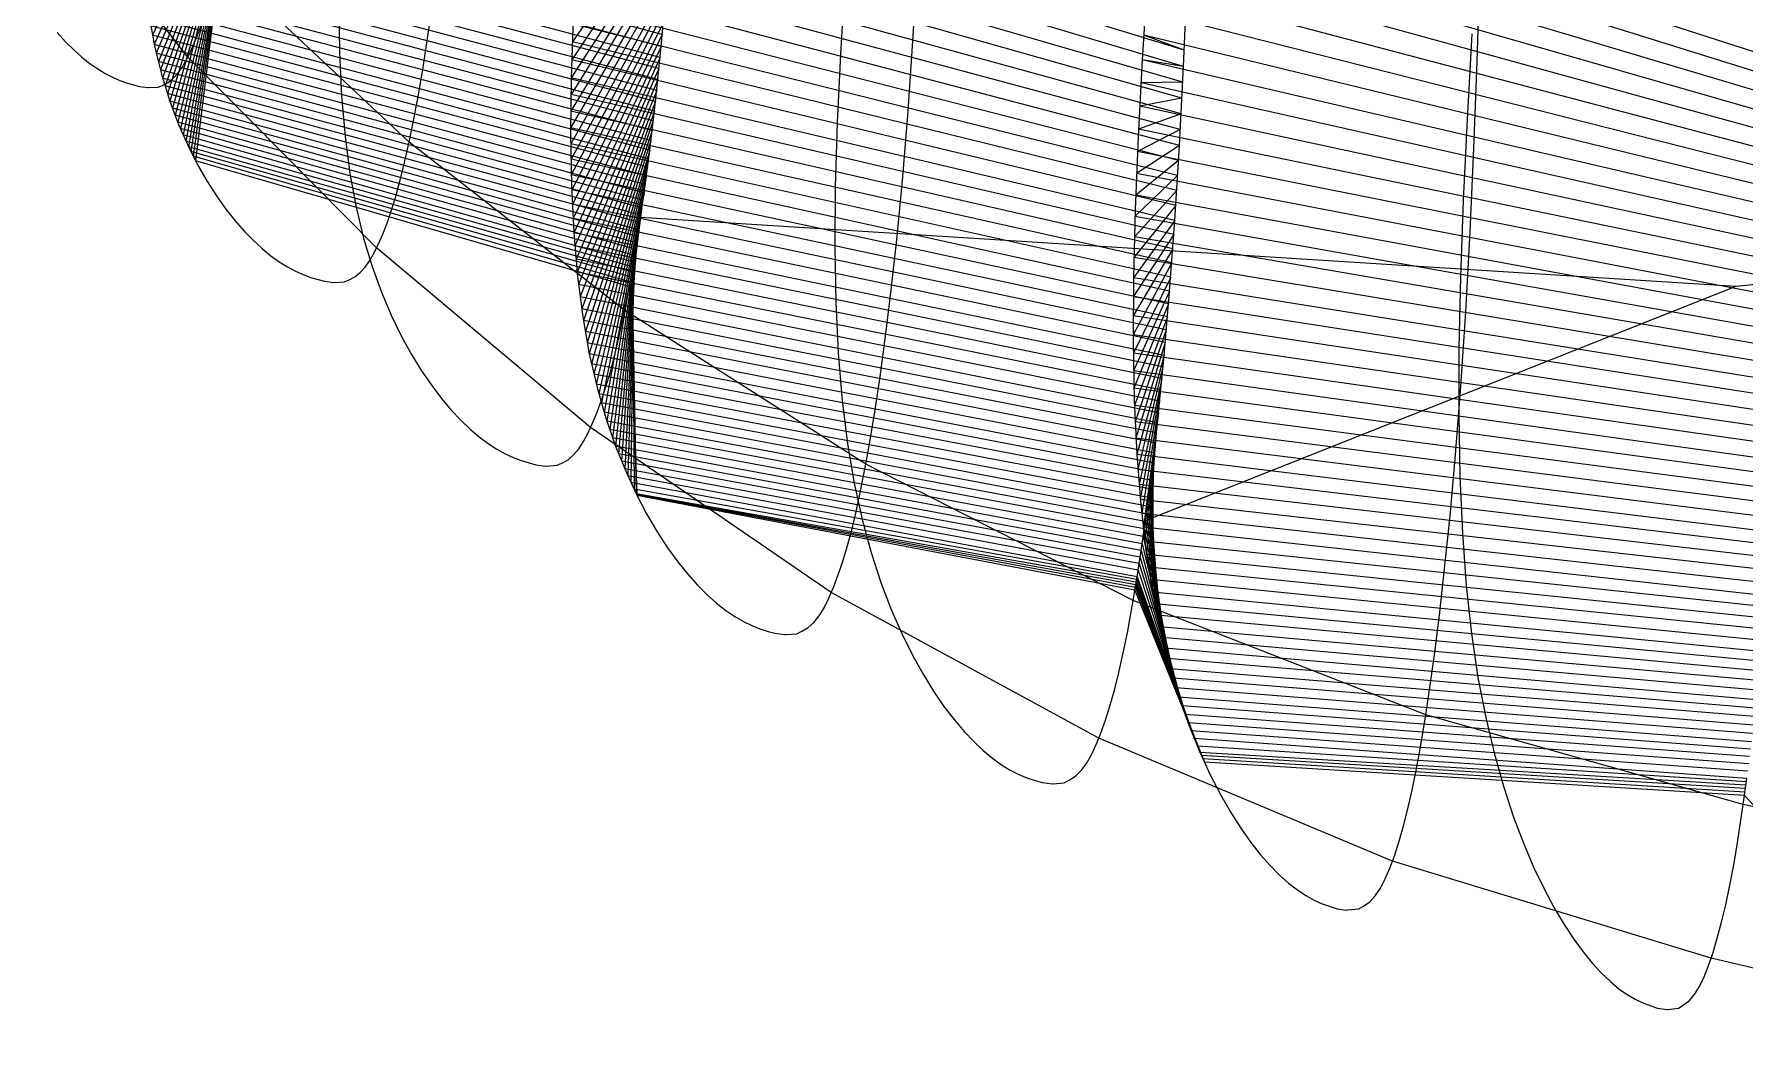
# Model space of a CAD drawing. Extents: x -483 to 483, y 0 to 271.
# Drawn here: x -462.4 to -352, y 34.9 to 99.7 of the extents above; entities that cross this region are included whole.
import ezdxf

# ---------------------------------------------------------------- set-up
doc = ezdxf.new("R2010")
doc.units = 0

msp = doc.modelspace()

# ---------------------------------------------------------------- linework, layer by layer
at = {"layer": 'default', "color": 5, "linetype": 'CONTINUOUS'}
for p, q in [((-449.163, 111.702, 195.305), (-454.762, 99.65, 165.936)), ((-449.231, 111.259, 195.256), (-454.65, 99.056, 166.028)), ((-449.298, 110.817, 195.206), (-454.523, 98.495, 166.131)), ((-449.366, 110.374, 195.157), (-454.387, 97.95, 166.241)), ((-449.431, 109.99, 195.11), (-454.252, 97.406, 166.351)), ((-449.496, 109.606, 195.063), (-454.11, 96.877, 166.466)), ((-449.56, 109.222, 195.015), (-453.955, 96.381, 166.592)), ((-449.625, 108.838, 194.968), (-453.8, 95.885, 166.718)), ((-449.69, 108.455, 194.921), (-453.645, 95.389, 166.844)), ((-421.149, 108.693, 167.079), (-427.658, 99.211, 129.611)), ((-449.782, 107.956, 194.854), (-453.476, 94.939, 166.981)), ((-449.874, 107.457, 194.787), (-453.308, 94.49, 167.118)), ((-421.206, 107.825, 167.027), (-427.697, 98.054, 129.571)), ((-449.966, 106.959, 194.72), (-453.139, 94.04, 167.256)), ((-450.055, 106.503, 194.655), (-452.963, 93.62, 167.398)), ((-450.142, 106.068, 194.591), (-452.785, 93.214, 167.543)), ((-421.325, 106.127, 166.919), (-427.748, 95.82, 129.519)), ((-421.262, 106.956, 166.976), (-427.737, 96.898, 129.53)), ((-450.23, 105.634, 194.528), (-452.607, 92.808, 167.688)), ((-450.289, 105.34, 194.484), (-452.437, 92.438, 167.825)), ((-450.292, 105.325, 194.482), (-452.286, 92.137, 167.948)), ((-450.296, 105.31, 194.48), (-452.135, 91.837, 168.071)), ((-450.299, 105.296, 194.477), (-451.984, 91.536, 168.194)), ((-421.388, 105.298, 166.861), (-427.759, 94.742, 129.507)), ((-421.451, 104.47, 166.804), (-427.771, 93.664, 129.495)), ((-421.515, 103.641, 166.747), (-427.764, 92.638, 129.503)), ((-421.578, 102.812, 166.689), (-427.747, 91.638, 129.52)), ((-410.078, 103.133, 112.498), (-410.361, 98.428, 112.172)), ((-390.543, 103.335, 95.698), (-390.871, 98.069, 95.264)), ((-442.746, 101.604, 147.434), (-442.702, 98.545, 147.474)), ((-421.647, 102.034, 166.626), (-427.731, 90.639, 129.537)), ((-454.987, 100.839, 165.754), (-454.613, 98.858, 166.058)), ((-427.605, 100.754, 129.665), (-427.737, 96.898, 129.53)), ((-421.716, 101.256, 166.563), (-427.704, 89.664, 129.563)), ((-460.922, 99.83, 186.736), (-460.376, 99.228, 187.134)), ((-421.785, 100.479, 166.5), (-427.659, 88.74, 129.61)), ((-421.854, 99.701, 166.437), (-427.613, 87.816, 129.657)), ((-388.157, 98.676, 137.769), (-390.773, 99.649, 95.394)), ((-369.591, 99.731, 79.449), (-369.902, 94.211, 78.989)), ((-460.376, 99.228, 187.134), (-459.842, 98.698, 187.523)), ((-459.842, 98.698, 187.523), (-459.317, 98.231, 187.906)), ((-454.613, 98.858, 166.058), (-454.162, 97.043, 166.424)), ((-442.702, 98.545, 147.474), (-442.563, 95.718, 147.6)), ((-421.924, 98.923, 166.375), (-427.568, 86.892, 129.703)), ((-410.361, 98.428, 112.172), (-410.567, 94.001, 111.934)), ((-459.317, 98.231, 187.906), (-458.802, 97.823, 188.281)), ((-458.802, 97.823, 188.281), (-458.3, 97.473, 188.647)), ((-458.3, 97.473, 188.647), (-457.811, 97.175, 189.003)), ((-453.168, 97.131, 192.386), (-452.894, 97.509, 192.586)), ((-452.894, 97.509, 192.586), (-452.631, 97.955, 192.778)), ((-452.631, 97.955, 192.778), (-452.488, 98.235, 192.882)), ((-421.997, 98.214, 166.308), (-427.495, 86.043, 129.778)), ((-422.07, 97.505, 166.241), (-427.422, 85.193, 129.853)), ((-390.871, 98.069, 95.264), (-391.138, 93.077, 94.912)), ((-388.202, 97.624, 137.717), (-390.871, 98.069, 95.264)), ((-457.811, 97.175, 189.003), (-457.34, 96.93, 189.347)), ((-457.34, 96.93, 189.347), (-456.88, 96.73, 189.682)), ((-456.88, 96.73, 189.682), (-456.44, 96.567, 190.002)), ((-456.44, 96.567, 190.002), (-455.99, 96.436, 190.33)), ((-455.99, 96.436, 190.33), (-455.608, 96.337, 190.608)), ((-455.608, 96.337, 190.608), (-455.062, 96.266, 191.007)), ((-455.062, 96.266, 191.007), (-455.018, 96.266, 191.039)), ((-455.018, 96.266, 191.039), (-454.402, 96.296, 191.487)), ((-454.402, 96.296, 191.487), (-454.125, 96.406, 191.689)), ((-454.162, 97.043, 166.424), (-453.645, 95.389, 166.844)), ((-454.125, 96.406, 191.689), (-453.781, 96.579, 191.94)), ((-453.781, 96.579, 191.94), (-453.466, 96.821, 192.17)), ((-453.466, 96.821, 192.17), (-453.168, 97.131, 192.386)), ((-427.737, 96.898, 129.53), (-427.775, 93.304, 129.491)), ((-422.143, 96.796, 166.175), (-427.349, 84.343, 129.927)), ((-422.216, 96.087, 166.108), (-427.258, 83.539, 130.021)), ((-388.255, 96.607, 137.656), (-390.951, 96.571, 95.159)), ((-453.645, 95.389, 166.844), (-453.082, 93.89, 167.301)), ((-442.563, 95.718, 147.6), (-442.335, 93.117, 147.808)), ((-422.289, 95.378, 166.042), (-427.158, 82.759, 130.123)), ((-388.308, 95.589, 137.595), (-391.032, 95.074, 95.053)), ((-453.082, 93.89, 167.301), (-452.488, 92.538, 167.784)), ((-422.364, 94.747, 165.974), (-427.058, 81.979, 130.225)), ((-422.439, 94.116, 165.905), (-426.949, 81.22, 130.337)), ((-410.567, 94.001, 111.934), (-410.689, 89.856, 111.794)), ((-388.361, 94.572, 137.534), (-391.112, 93.576, 94.947)), ((-369.902, 94.211, 78.989), (-370.152, 88.978, 78.618)), ((-442.335, 93.117, 147.808), (-442.019, 90.728, 148.096)), ((-427.775, 93.304, 129.491), (-427.72, 89.972, 129.548)), ((-422.514, 93.485, 165.837), (-426.823, 80.505, 130.466)), ((-422.589, 92.854, 165.769), (-426.696, 79.79, 130.595)), ((-391.138, 93.077, 94.912), (-391.33, 88.379, 94.659)), ((-388.414, 93.554, 137.473), (-391.177, 92.137, 94.862)), ((-452.488, 92.538, 167.784), (-451.878, 91.326, 168.28)), ((-422.664, 92.223, 165.701), (-426.57, 79.076, 130.724)), ((-422.737, 91.672, 165.634), (-426.419, 78.421, 130.879)), ((-388.467, 92.537, 137.411), (-391.234, 90.728, 94.786)), ((-451.878, 91.326, 168.28), (-451.259, 90.241, 168.783)), ((-442.019, 90.728, 148.096), (-441.617, 88.539, 148.461)), ((-422.811, 91.12, 165.567), (-426.268, 77.767, 131.033)), ((-422.884, 90.568, 165.501), (-426.117, 77.112, 131.188)), ((-388.588, 90.594, 137.272), (-391.341, 87.94, 94.644)), ((-388.527, 91.565, 137.342), (-391.292, 89.319, 94.71)), ((-451.259, 90.241, 168.783), (-450.64, 89.274, 169.286)), ((-427.72, 89.972, 129.548), (-427.568, 86.892, 129.703)), ((-422.958, 90.016, 165.434), (-425.953, 76.497, 131.357)), ((-423.031, 89.465, 165.367), (-425.781, 75.901, 131.532)), ((-410.689, 89.856, 111.794), (-410.718, 85.994, 111.761)), ((-388.648, 89.622, 137.203), (-391.375, 86.62, 94.601)), ((-450.64, 89.274, 169.286), (-450.026, 88.415, 169.784)), ((-450.026, 88.415, 169.784), (-449.423, 87.653, 170.274)), ((-441.617, 88.539, 148.461), (-441.134, 86.534, 148.9)), ((-423.101, 88.986, 165.303), (-425.609, 75.305, 131.708)), ((-423.172, 88.507, 165.239), (-425.433, 74.728, 131.889)), ((-391.33, 88.379, 94.659), (-391.441, 83.981, 94.514)), ((-388.708, 88.651, 137.133), (-391.408, 85.301, 94.557)), ((-370.152, 88.978, 78.618), (-370.331, 84.055, 78.353)), ((-449.423, 87.653, 170.274), (-448.83, 86.979, 170.756)), ((-423.242, 88.029, 165.175), (-425.246, 74.188, 132.08)), ((-423.313, 87.55, 165.111), (-425.059, 73.649, 132.271)), ((-388.769, 87.68, 137.064), (-391.441, 83.981, 94.514)), ((-448.83, 86.979, 170.756), (-448.251, 86.386, 171.226)), ((-448.251, 86.386, 171.226), (-447.682, 85.864, 171.689)), ((-441.134, 86.534, 148.9), (-440.584, 84.708, 149.401)), ((-427.568, 86.892, 129.703), (-427.324, 84.06, 129.952)), ((-423.383, 87.071, 165.047), (-424.873, 73.109, 132.462)), ((-423.45, 86.656, 164.986), (-424.676, 72.623, 132.663)), ((-423.517, 86.242, 164.925), (-424.48, 72.136, 132.864)), ((-388.835, 86.768, 136.987), (-391.447, 82.752, 94.506)), ((-447.682, 85.864, 171.689), (-447.124, 85.409, 172.142)), ((-447.124, 85.409, 172.142), (-446.579, 85.018, 172.584)), ((-441.034, 84.667, 177.089), (-440.739, 85.095, 177.329)), ((-440.739, 85.095, 177.329), (-440.457, 85.598, 177.558)), ((-440.457, 85.598, 177.558), (-440.303, 85.914, 177.683)), ((-423.584, 85.827, 164.864), (-424.283, 71.65, 133.066)), ((-423.651, 85.413, 164.803), (-424.083, 71.197, 133.27)), ((-410.718, 85.994, 111.761), (-410.653, 82.414, 111.835)), ((-388.902, 85.856, 136.909), (-391.453, 81.523, 94.498)), ((-446.579, 85.018, 172.584), (-446.05, 84.686, 173.014)), ((-446.05, 84.686, 173.014), (-445.54, 84.413, 173.428)), ((-445.54, 84.413, 173.428), (-445.043, 84.191, 173.833)), ((-445.043, 84.191, 173.833), (-444.567, 84.011, 174.219)), ((-444.567, 84.011, 174.219), (-444.079, 83.867, 174.615)), ((-442.064, 83.846, 176.252), (-441.694, 84.043, 176.553)), ((-441.694, 84.043, 176.553), (-441.354, 84.316, 176.829)), ((-441.354, 84.316, 176.829), (-441.034, 84.667, 177.089)), ((-440.584, 84.708, 149.401), (-439.985, 83.054, 149.946)), ((-427.324, 84.06, 129.952), (-426.991, 81.458, 130.294)), ((-423.887, 84.048, 164.589), (-423.525, 69.994, 133.841)), ((-423.719, 84.998, 164.742), (-423.882, 70.762, 133.476)), ((-423.831, 84.365, 164.64), (-423.541, 70.025, 133.825)), ((-423.775, 84.681, 164.691), (-423.681, 70.326, 133.682)), ((-391.441, 83.981, 94.514), (-391.46, 79.884, 94.488)), ((-388.969, 84.945, 136.832), (-391.458, 80.294, 94.49)), ((-389.036, 84.033, 136.755), (-391.446, 79.125, 94.506)), ((-370.331, 84.055, 78.353), (-370.431, 79.446, 78.206)), ((-444.079, 83.867, 174.615), (-443.667, 83.757, 174.95)), ((-443.667, 83.757, 174.95), (-443.076, 83.682, 175.431)), ((-443.076, 83.682, 175.431), (-443.029, 83.682, 175.469)), ((-443.029, 83.682, 175.469), (-442.363, 83.719, 176.009)), ((-442.363, 83.719, 176.009), (-442.064, 83.846, 176.252)), ((-439.985, 83.054, 149.946), (-439.353, 81.562, 150.521)), ((-423.999, 83.414, 164.487), (-423.493, 69.932, 133.875)), ((-423.943, 83.731, 164.538), (-423.509, 69.963, 133.858)), ((-389.103, 83.122, 136.678), (-391.425, 77.985, 94.534)), ((-410.653, 82.414, 111.835), (-410.492, 79.105, 112.021)), ((-389.175, 82.291, 136.596), (-391.404, 76.846, 94.562)), ((-439.353, 81.562, 150.521), (-438.706, 80.226, 151.109)), ((-426.991, 81.458, 130.294), (-426.57, 79.076, 130.724)), ((-389.246, 81.459, 136.513), (-391.373, 75.736, 94.603)), ((-389.318, 80.628, 136.431), (-391.324, 74.683, 94.668)), ((-438.706, 80.226, 151.109), (-438.049, 79.03, 151.707)), ((-391.46, 79.884, 94.488), (-391.39, 76.087, 94.581)), ((-389.389, 79.797, 136.348), (-391.274, 73.63, 94.733)), ((-438.049, 79.03, 151.707), (-437.393, 77.964, 152.304)), ((-426.57, 79.076, 130.724), (-426.067, 76.894, 131.239)), ((-410.492, 79.105, 112.021), (-410.239, 76.062, 112.313)), ((-389.461, 78.966, 136.266), (-391.225, 72.577, 94.798)), ((-370.431, 79.446, 78.206), (-370.443, 75.153, 78.187)), ((-437.393, 77.964, 152.304), (-436.742, 77.018, 152.895)), ((-389.534, 78.226, 136.181), (-391.148, 71.609, 94.899)), ((-389.608, 77.486, 136.096), (-391.072, 70.641, 94.999)), ((-436.742, 77.018, 152.895), (-436.104, 76.178, 153.476)), ((-426.067, 76.894, 131.239), (-425.495, 74.908, 131.825)), ((-389.682, 76.746, 136.011), (-390.996, 69.674, 95.1)), ((-436.104, 76.178, 153.476), (-435.476, 75.437, 154.047)), ((-435.476, 75.437, 154.047), (-434.864, 74.784, 154.604)), ((-410.239, 76.062, 112.313), (-409.896, 73.268, 112.708)), ((-391.39, 76.087, 94.581), (-391.225, 72.577, 94.798)), ((-389.756, 76.007, 135.925), (-390.902, 68.759, 95.223)), ((-389.83, 75.267, 135.84), (-390.8, 67.87, 95.359)), ((-370.443, 75.153, 78.187), (-370.368, 71.173, 78.298)), ((-434.864, 74.784, 154.604), (-434.261, 74.211, 155.152)), ((-434.261, 74.211, 155.152), (-433.672, 73.711, 155.688)), ((-426.644, 73.964, 162.081), (-426.483, 74.314, 162.227)), ((-425.495, 74.908, 131.825), (-424.873, 73.109, 132.462)), ((-389.902, 74.62, 135.757), (-390.697, 66.981, 95.494)), ((-433.672, 73.711, 155.688), (-433.096, 73.282, 156.212)), ((-433.096, 73.282, 156.212), (-432.537, 72.919, 156.72)), ((-432.537, 72.919, 156.72), (-431.999, 72.62, 157.21)), ((-427.585, 72.54, 161.225), (-427.249, 72.93, 161.531)), ((-427.249, 72.93, 161.531), (-426.939, 73.405, 161.812)), ((-426.939, 73.405, 161.812), (-426.644, 73.964, 162.081)), ((-424.873, 73.109, 132.462), (-424.218, 71.487, 133.133)), ((-409.896, 73.268, 112.708), (-409.465, 70.71, 113.205)), ((-389.975, 73.973, 135.673), (-390.586, 66.118, 95.64)), ((-390.048, 73.326, 135.589), (-390.458, 65.305, 95.809)), ((-431.999, 72.62, 157.21), (-431.473, 72.378, 157.688)), ((-431.473, 72.378, 157.688), (-430.971, 72.182, 158.145)), ((-430.971, 72.182, 158.145), (-430.456, 72.025, 158.613)), ((-430.456, 72.025, 158.613), (-430.021, 71.907, 159.009)), ((-430.021, 71.907, 159.009), (-429.397, 71.827, 159.576)), ((-429.397, 71.827, 159.576), (-429.348, 71.828, 159.621)), ((-429.348, 71.828, 159.621), (-428.647, 71.873, 160.259)), ((-428.647, 71.873, 160.259), (-428.332, 72.015, 160.545)), ((-428.332, 72.015, 160.545), (-427.942, 72.235, 160.9)), ((-427.942, 72.235, 160.9), (-427.585, 72.54, 161.225)), ((-391.225, 72.577, 94.798), (-390.971, 69.351, 95.133)), ((-390.12, 72.679, 135.505), (-390.33, 64.491, 95.978)), ((-390.193, 72.032, 135.421), (-390.202, 63.678, 96.146)), ((-424.218, 71.487, 133.133), (-423.547, 70.036, 133.819)), ((-409.465, 70.71, 113.205), (-408.952, 68.369, 113.796)), ((-390.333, 70.909, 135.26), (-389.898, 62.189, 96.547)), ((-390.263, 71.471, 135.341), (-390.05, 62.934, 96.347)), ((-370.368, 71.173, 78.298), (-370.202, 67.497, 78.544)), ((-423.547, 70.036, 133.819), (-422.867, 68.736, 134.515)), ((-390.474, 69.786, 135.098), (-389.581, 60.745, 96.966)), ((-390.403, 70.348, 135.179), (-389.746, 61.445, 96.748)), ((-422.867, 68.736, 134.515), (-422.188, 67.579, 135.21)), ((-390.971, 69.351, 95.133), (-390.629, 66.389, 95.584)), ((-390.611, 68.738, 134.94), (-389.236, 59.39, 97.42)), ((-390.544, 69.225, 135.017), (-389.408, 60.068, 97.193)), ((-422.188, 67.579, 135.21), (-421.516, 66.552, 135.899)), ((-408.952, 68.369, 113.796), (-408.37, 66.237, 114.467)), ((-390.745, 67.766, 134.786), (-388.872, 58.122, 97.9)), ((-390.678, 68.252, 134.863), (-389.059, 58.735, 97.654)), ((-370.202, 67.497, 78.544), (-369.951, 64.117, 78.917)), ((-421.516, 66.552, 135.899), (-420.856, 65.642, 136.574)), ((-390.943, 66.369, 134.557), (-388.303, 56.344, 98.65)), ((-390.879, 66.793, 134.631), (-388.499, 56.896, 98.392)), ((-390.812, 67.279, 134.708), (-388.686, 57.509, 98.146)), ((-390.629, 66.389, 95.584), (-390.202, 63.678, 96.146)), ((-420.856, 65.642, 136.574), (-420.208, 64.838, 137.238)), ((-408.37, 66.237, 114.467), (-407.739, 64.309, 115.195)), ((-391.071, 65.522, 134.41), (-387.911, 55.239, 99.168)), ((-391.007, 65.946, 134.484), (-388.107, 55.791, 98.909)), ((-420.208, 64.838, 137.238), (-419.575, 64.131, 137.885)), ((-419.575, 64.131, 137.885), (-418.953, 63.509, 138.522)), ((-407.739, 64.309, 115.195), (-407.074, 62.569, 115.961)), ((-391.285, 64.15, 134.162), (-387.047, 53.126, 100.306)), ((-391.257, 64.325, 134.195), (-387.144, 53.337, 100.178)), ((-391.228, 64.5, 134.229), (-387.31, 53.737, 99.959)), ((-391.199, 64.674, 134.262), (-387.511, 54.231, 99.695)), ((-391.135, 65.098, 134.336), (-387.711, 54.725, 99.43)), ((-369.951, 64.117, 78.917), (-369.614, 61.015, 79.415)), ((-418.953, 63.509, 138.522), (-418.345, 62.968, 139.145)), ((-418.345, 62.968, 139.145), (-417.751, 62.504, 139.753)), ((-411.414, 62.677, 146.239), (-411.112, 63.287, 146.549)), ((-411.112, 63.287, 146.549), (-410.947, 63.67, 146.717)), ((-391.343, 63.8, 134.096), (-386.853, 52.703, 100.562)), ((-391.314, 63.975, 134.129), (-386.95, 52.914, 100.434)), ((-390.202, 63.678, 96.146), (-389.695, 61.197, 96.814)), ((-417.751, 62.504, 139.753), (-417.174, 62.112, 140.343)), ((-417.174, 62.112, 140.343), (-416.619, 61.79, 140.911)), ((-412.076, 61.73, 145.562), (-411.731, 62.158, 145.915)), ((-411.731, 62.158, 145.915), (-411.414, 62.677, 146.239)), ((-407.074, 62.569, 115.961), (-406.394, 61.013, 116.745)), ((-416.619, 61.79, 140.911), (-416.077, 61.529, 141.466)), ((-416.077, 61.529, 141.466), (-415.559, 61.319, 141.996)), ((-415.559, 61.319, 141.996), (-415.03, 61.151, 142.538)), ((-415.03, 61.151, 142.538), (-414.581, 61.025, 142.997)), ((-414.581, 61.025, 142.997), (-413.939, 60.942, 143.655)), ((-413.939, 60.942, 143.655), (-413.888, 60.943, 143.707)), ((-413.888, 60.943, 143.707), (-413.166, 60.997, 144.445)), ((-413.166, 60.997, 144.445), (-412.843, 61.153, 144.776)), ((-412.843, 61.153, 144.776), (-412.442, 61.396, 145.187)), ((-412.442, 61.396, 145.187), (-412.076, 61.73, 145.562)), ((-406.394, 61.013, 116.745), (-405.705, 59.621, 117.539)), ((-389.695, 61.197, 96.814), (-389.121, 58.939, 97.572)), ((-369.614, 61.015, 79.415), (-369.196, 58.176, 80.035)), ((-405.705, 59.621, 117.539), (-405.018, 58.382, 118.331)), ((-389.121, 58.939, 97.572), (-388.499, 56.896, 98.392)), ((-405.018, 58.382, 118.331), (-404.338, 57.282, 119.115)), ((-369.196, 58.176, 80.035), (-368.7, 55.579, 80.769)), ((-404.338, 57.282, 119.115), (-403.67, 56.307, 119.885)), ((-388.499, 56.896, 98.392), (-387.845, 55.055, 99.254)), ((-403.67, 56.307, 119.885), (-403.015, 55.447, 120.64)), ((-403.015, 55.447, 120.64), (-402.375, 54.691, 121.378)), ((-368.7, 55.579, 80.769), (-368.139, 53.216, 81.6)), ((-402.375, 54.691, 121.378), (-401.747, 54.027, 122.102)), ((-393.845, 53.835, 131.212), (-393.68, 54.247, 131.402)), ((-387.845, 55.055, 99.254), (-387.177, 53.408, 100.135)), ((-401.747, 54.027, 122.102), (-401.132, 53.449, 122.811)), ((-401.132, 53.449, 122.811), (-400.533, 52.954, 123.502)), ((-394.465, 52.617, 130.496), (-394.148, 53.177, 130.863)), ((-394.148, 53.177, 130.863), (-393.845, 53.835, 131.212)), ((-387.177, 53.408, 100.135), (-386.5, 51.934, 101.028)), ((-368.139, 53.216, 81.6), (-367.532, 51.078, 82.499)), ((-400.533, 52.954, 123.502), (-399.951, 52.536, 124.173)), ((-399.951, 52.536, 124.173), (-399.39, 52.193, 124.819)), ((-399.39, 52.193, 124.819), (-398.844, 51.916, 125.449)), ((-398.844, 51.916, 125.449), (-398.321, 51.693, 126.051)), ((-395.18, 51.794, 129.672), (-394.812, 52.155, 130.097)), ((-394.812, 52.155, 130.097), (-394.465, 52.617, 130.496)), ((-386.5, 51.934, 101.028), (-385.825, 50.623, 101.917)), ((-398.321, 51.693, 126.051), (-397.787, 51.516, 126.667)), ((-397.787, 51.516, 126.667), (-397.334, 51.383, 127.189)), ((-397.334, 51.383, 127.189), (-396.687, 51.297, 127.935)), ((-396.687, 51.297, 127.935), (-396.636, 51.299, 127.994)), ((-396.636, 51.299, 127.994), (-395.909, 51.361, 128.832)), ((-395.909, 51.361, 128.832), (-395.583, 51.531, 129.207)), ((-395.583, 51.531, 129.207), (-395.18, 51.794, 129.672)), ((-367.532, 51.078, 82.499), (-366.895, 49.152, 83.444)), ((-385.825, 50.623, 101.917), (-385.157, 49.461, 102.798)), ((-351.988, 50.551, 105.528), (-343.515, 41.444, 70.182)), ((-385.157, 49.461, 102.798), (-384.502, 48.43, 103.662)), ((-366.895, 49.152, 83.444), (-366.244, 47.429, 84.409)), ((-384.502, 48.43, 103.662), (-383.859, 47.521, 104.51)), ((-383.859, 47.521, 104.51), (-383.231, 46.722, 105.337)), ((-383.231, 46.722, 105.337), (-382.615, 46.021, 106.149)), ((-366.244, 47.429, 84.409), (-365.585, 45.889, 85.385)), ((-382.615, 46.021, 106.149), (-382.013, 45.412, 106.944)), ((-382.013, 45.412, 106.944), (-381.425, 44.89, 107.719)), ((-375.178, 45.161, 115.954), (-374.883, 45.861, 116.343)), ((-374.883, 45.861, 116.343), (-374.723, 46.299, 116.555)), ((-365.585, 45.889, 85.385), (-364.928, 44.518, 86.358)), ((-381.425, 44.89, 107.719), (-380.855, 44.45, 108.47)), ((-380.855, 44.45, 108.47), (-380.305, 44.089, 109.195)), ((-375.826, 44.074, 115.1), (-375.488, 44.565, 115.546)), ((-375.488, 44.565, 115.546), (-375.178, 45.161, 115.954)), ((-364.928, 44.518, 86.358), (-364.278, 43.303, 87.321)), ((-380.305, 44.089, 109.195), (-379.77, 43.798, 109.9)), ((-379.77, 43.798, 109.9), (-379.258, 43.564, 110.575)), ((-379.258, 43.564, 110.575), (-378.735, 43.379, 111.265)), ((-378.735, 43.379, 111.265), (-378.292, 43.241, 111.848)), ((-378.292, 43.241, 111.848), (-377.659, 43.153, 112.683)), ((-377.659, 43.153, 112.683), (-377.609, 43.156, 112.75)), ((-377.609, 43.156, 112.75), (-376.898, 43.226, 113.687)), ((-376.898, 43.226, 113.687), (-376.579, 43.408, 114.107)), ((-376.579, 43.408, 114.107), (-376.185, 43.689, 114.626)), ((-376.185, 43.689, 114.626), (-375.826, 44.074, 115.1)), ((-364.278, 43.303, 87.321), (-363.64, 42.226, 88.265)), ((-363.64, 42.226, 88.265), (-363.015, 41.277, 89.192)), ((-363.015, 41.277, 89.192), (-362.405, 40.443, 90.095)), ((-362.405, 40.443, 90.095), (-361.806, 39.711, 90.982)), ((-354.305, 39.581, 102.095), (-354.15, 40.041, 102.325)), ((-361.806, 39.711, 90.982), (-361.221, 39.076, 91.85)), ((-361.221, 39.076, 91.85), (-360.65, 38.532, 92.696)), ((-354.89, 38.221, 101.229), (-354.59, 38.846, 101.673)), ((-354.59, 38.846, 101.673), (-354.305, 39.581, 102.095)), ((-360.65, 38.532, 92.696), (-360.096, 38.073, 93.516)), ((-360.096, 38.073, 93.516), (-359.562, 37.698, 94.307)), ((-359.562, 37.698, 94.307), (-359.042, 37.396, 95.077)), ((-355.565, 37.298, 100.229), (-355.217, 37.704, 100.745)), ((-355.217, 37.704, 100.745), (-354.89, 38.221, 101.229)), ((-359.042, 37.396, 95.077), (-358.546, 37.153, 95.813)), ((-358.546, 37.153, 95.813), (-358.038, 36.962, 96.565)), ((-358.038, 36.962, 96.565), (-357.608, 36.819, 97.202)), ((-357.608, 36.819, 97.202), (-356.994, 36.73, 98.112)), ((-356.994, 36.73, 98.112), (-356.945, 36.733, 98.184)), ((-356.945, 36.733, 98.184), (-356.255, 36.81, 99.206)), ((-356.255, 36.81, 99.206), (-355.947, 37.002, 99.663)), ((-355.947, 37.002, 99.663), (-355.565, 37.298, 100.229))]:
    msp.add_line(p, q, dxfattribs=at)
at = {"layer": 'default', "color": 1, "linetype": 'CONTINUOUS'}
for p, q in [((-452.488, 98.235, 192.882), (-462.402, 111.003, 207.942)), ((-388.157, 98.676, 137.769), (-426.99, 110.633, 130.295)), ((-348.834, 97.745, 110.2), (-389.984, 111.109, 96.434)), ((-348.865, 96.551, 110.155), (-390.114, 109.405, 96.263)), ((-421.854, 99.701, 166.437), (-455.62, 108.739, 165.24)), ((-388.202, 97.624, 137.717), (-427.097, 109.248, 130.185)), ((-421.924, 98.923, 166.375), (-455.61, 107.91, 165.247)), ((-421.997, 98.214, 166.308), (-455.574, 107.143, 165.277)), ((-388.255, 96.607, 137.656), (-427.185, 107.935, 130.095)), ((-348.895, 95.357, 110.11), (-390.234, 107.737, 96.104)), ((-422.07, 97.505, 166.241), (-455.537, 106.376, 165.307)), ((-388.308, 95.589, 137.595), (-427.272, 106.623, 130.006)), ((-348.926, 94.163, 110.065), (-390.35, 106.086, 95.952)), ((-422.143, 96.796, 166.175), (-455.5, 105.609, 165.337)), ((-388.361, 94.572, 137.534), (-427.36, 105.31, 129.916)), ((-422.216, 96.087, 166.108), (-455.446, 104.883, 165.381)), ((-422.289, 95.378, 166.042), (-455.384, 104.177, 165.432)), ((-438.198, 92.752, 179.393), (-450.516, 104.301, 194.319)), ((-388.414, 93.554, 137.473), (-427.433, 104.048, 129.841)), ((-348.964, 92.994, 110.008), (-390.465, 104.436, 95.799)), ((-422.364, 94.747, 165.974), (-455.321, 103.471, 165.482)), ((-422.439, 94.116, 165.905), (-455.25, 102.785, 165.54)), ((-388.467, 92.537, 137.411), (-427.497, 102.813, 129.775)), ((-349.002, 91.824, 109.951), (-390.575, 102.809, 95.654)), ((-422.514, 93.485, 165.837), (-455.163, 102.136, 165.611)), ((-422.589, 92.854, 165.769), (-455.075, 101.487, 165.683)), ((-422.664, 92.223, 165.701), (-454.987, 100.839, 165.754)), ((-388.527, 91.565, 137.342), (-427.562, 101.578, 129.709)), ((-349.041, 90.655, 109.894), (-390.674, 101.229, 95.524)), ((-422.737, 91.672, 165.634), (-454.875, 100.245, 165.845)), ((-422.811, 91.12, 165.567), (-454.762, 99.65, 165.936)), ((-452.112, 99.026, 193.156), (-451.855, 99.649, 193.343)), ((-451.855, 99.649, 193.343), (-451.601, 100.343, 193.528)), ((-388.588, 90.594, 137.272), (-427.618, 100.368, 129.651)), ((-349.079, 89.486, 109.837), (-390.773, 99.649, 95.394)), ((-422.884, 90.568, 165.501), (-454.65, 99.056, 166.028)), ((-422.958, 90.016, 165.434), (-454.523, 98.495, 166.131)), ((-452.488, 98.235, 192.882), (-452.371, 98.463, 192.967)), ((-452.371, 98.463, 192.967), (-452.112, 99.026, 193.156)), ((-388.648, 89.622, 137.203), (-427.658, 99.211, 129.611)), ((-423.031, 89.465, 165.367), (-454.387, 97.95, 166.241)), ((-423.101, 88.986, 165.303), (-454.252, 97.406, 166.351)), ((-440.303, 85.914, 177.683), (-452.488, 98.235, 192.882)), ((-388.708, 88.651, 137.133), (-427.697, 98.054, 129.571)), ((-349.118, 88.317, 109.78), (-390.871, 98.069, 95.264)), ((-423.172, 88.507, 165.239), (-454.11, 96.877, 166.466)), ((-423.242, 88.029, 165.175), (-453.955, 96.381, 166.592)), ((-388.769, 87.68, 137.064), (-427.737, 96.898, 129.53)), ((-349.164, 87.185, 109.711), (-390.951, 96.571, 95.159)), ((-423.313, 87.55, 165.111), (-453.8, 95.885, 166.718)), ((-423.383, 87.071, 165.047), (-453.645, 95.389, 166.844)), ((-388.835, 86.768, 136.987), (-427.748, 95.82, 129.519)), ((-349.211, 86.053, 109.642), (-391.032, 95.074, 95.053)), ((-423.45, 86.656, 164.986), (-453.476, 94.939, 166.981)), ((-423.517, 86.242, 164.925), (-453.308, 94.49, 167.118)), ((-423.584, 85.827, 164.864), (-453.139, 94.04, 167.256)), ((-388.902, 85.856, 136.909), (-427.759, 94.742, 129.507)), ((-423.651, 85.413, 164.803), (-452.963, 93.62, 167.398)), ((-423.719, 84.998, 164.742), (-452.785, 93.214, 167.543)), ((-423.775, 84.681, 164.691), (-452.607, 92.808, 167.688)), ((-388.969, 84.945, 136.832), (-427.771, 93.664, 129.495)), ((-349.257, 84.922, 109.573), (-391.112, 93.576, 94.947)), ((-423.831, 84.365, 164.64), (-452.437, 92.438, 167.825)), ((-423.887, 84.048, 164.589), (-452.286, 92.137, 167.948)), ((-423.943, 83.731, 164.538), (-452.135, 91.837, 168.071)), ((-438.561, 91.145, 179.098), (-438.198, 92.752, 179.393)), ((-424.289, 81.891, 164.223), (-438.198, 92.752, 179.393)), ((-389.036, 84.033, 136.755), (-427.764, 92.638, 129.503)), ((-349.303, 83.79, 109.505), (-391.177, 92.137, 94.862)), ((-423.999, 83.414, 164.487), (-451.984, 91.536, 168.194)), ((-438.812, 90.145, 178.894), (-438.561, 91.145, 179.098)), ((-389.103, 83.122, 136.678), (-427.747, 91.638, 129.52)), ((-389.175, 82.291, 136.596), (-427.731, 90.639, 129.537)), ((-349.35, 82.659, 109.436), (-391.234, 90.728, 94.786)), ((-439.083, 89.164, 178.674), (-438.812, 90.145, 178.894)), ((-389.246, 81.459, 136.513), (-427.704, 89.664, 129.563)), ((-439.354, 88.292, 178.454), (-439.083, 89.164, 178.674)), ((-389.318, 80.628, 136.431), (-427.659, 88.74, 129.61)), ((-349.403, 81.578, 109.357), (-391.292, 89.319, 94.71)), ((-439.9, 86.806, 178.01), (-439.625, 87.509, 178.234)), ((-439.625, 87.509, 178.234), (-439.354, 88.292, 178.454)), ((-389.389, 79.797, 136.348), (-427.613, 87.816, 129.657)), ((-349.457, 80.498, 109.277), (-391.341, 87.94, 94.644)), ((-440.303, 85.914, 177.683), (-440.178, 86.171, 177.785)), ((-440.178, 86.171, 177.785), (-439.9, 86.806, 178.01)), ((-389.461, 78.966, 136.266), (-427.568, 86.892, 129.703)), ((-349.51, 79.417, 109.198), (-391.375, 86.62, 94.601)), ((-426.483, 74.314, 162.227), (-440.303, 85.914, 177.683)), ((-389.534, 78.226, 136.181), (-427.495, 86.043, 129.778)), ((-389.608, 77.486, 136.096), (-427.422, 85.193, 129.853)), ((-349.564, 78.337, 109.119), (-391.408, 85.301, 94.557)), ((-389.682, 76.746, 136.011), (-427.349, 84.343, 129.927)), ((-349.618, 77.256, 109.039), (-391.441, 83.981, 94.514)), ((-389.756, 76.007, 135.925), (-427.258, 83.539, 130.021)), ((-389.83, 75.267, 135.84), (-427.158, 82.759, 130.123)), ((-389.902, 74.62, 135.757), (-427.058, 81.979, 130.225)), ((-424.666, 80.112, 163.88), (-424.289, 81.891, 164.223)), ((-408.714, 71.94, 149.004), (-424.289, 81.891, 164.223)), ((-349.678, 76.242, 108.95), (-391.447, 82.752, 94.506)), ((-389.975, 73.973, 135.673), (-426.949, 81.22, 130.337)), ((-349.738, 75.228, 108.862), (-391.453, 81.523, 94.498)), ((-390.048, 73.326, 135.589), (-426.823, 80.505, 130.466)), ((-390.12, 72.679, 135.505), (-426.696, 79.79, 130.595)), ((-424.927, 79.003, 163.643), (-424.666, 80.112, 163.88)), ((-349.798, 74.214, 108.773), (-391.458, 80.294, 94.49)), ((-390.193, 72.032, 135.421), (-426.57, 79.076, 130.724)), ((-390.263, 71.471, 135.341), (-426.419, 78.421, 130.879)), ((-425.209, 77.917, 163.386), (-424.927, 79.003, 163.643)), ((-349.858, 73.2, 108.684), (-391.446, 79.125, 94.506)), ((-390.333, 70.909, 135.26), (-426.268, 77.767, 131.033)), ((-425.491, 76.95, 163.13), (-425.209, 77.917, 163.386)), ((-349.918, 72.186, 108.595), (-391.425, 77.985, 94.534)), ((-390.403, 70.348, 135.179), (-426.117, 77.112, 131.188)), ((-390.474, 69.786, 135.098), (-425.953, 76.497, 131.357)), ((-425.774, 76.082, 162.872), (-425.491, 76.95, 163.13)), ((-349.982, 71.261, 108.499), (-391.404, 76.846, 94.562)), ((-426.352, 74.599, 162.347), (-426.061, 75.303, 162.611)), ((-426.061, 75.303, 162.611), (-425.774, 76.082, 162.872)), ((-390.544, 69.225, 135.017), (-425.781, 75.901, 131.532)), ((-390.611, 68.738, 134.94), (-425.609, 75.305, 131.708)), ((-350.047, 70.337, 108.403), (-391.373, 75.736, 94.603)), ((-426.483, 74.314, 162.227), (-426.352, 74.599, 162.347)), ((-410.947, 63.67, 146.717), (-426.483, 74.314, 162.227)), ((-390.678, 68.252, 134.863), (-425.433, 74.728, 131.889)), ((-390.745, 67.766, 134.786), (-425.246, 74.188, 132.08)), ((-350.112, 69.412, 108.307), (-391.324, 74.683, 94.668)), ((-390.812, 67.279, 134.708), (-425.059, 73.649, 132.271)), ((-390.879, 66.793, 134.631), (-424.873, 73.109, 132.462)), ((-350.176, 68.487, 108.212), (-391.274, 73.63, 94.733)), ((-390.943, 66.369, 134.557), (-424.676, 72.623, 132.663)), ((-391.007, 65.946, 134.484), (-424.48, 72.136, 132.864)), ((-409.095, 69.999, 148.613), (-408.714, 71.94, 149.004)), ((-391.451, 63.147, 133.971), (-408.714, 71.94, 149.004)), ((-350.241, 67.563, 108.116), (-391.225, 72.577, 94.798)), ((-391.071, 65.522, 134.41), (-424.283, 71.65, 133.066)), ((-391.135, 65.098, 134.336), (-424.083, 71.197, 133.27)), ((-391.199, 64.674, 134.262), (-423.882, 70.762, 133.476)), ((-350.308, 66.74, 108.016), (-391.148, 71.609, 94.899)), ((-391.228, 64.5, 134.229), (-423.681, 70.326, 133.682)), ((-391.257, 64.325, 134.195), (-423.541, 70.025, 133.825)), ((-391.285, 64.15, 134.162), (-423.525, 69.994, 133.841)), ((-391.314, 63.975, 134.129), (-423.509, 69.963, 133.858)), ((-391.343, 63.8, 134.096), (-423.493, 69.932, 133.875)), ((-409.361, 68.79, 148.341), (-409.095, 69.999, 148.613)), ((-350.375, 65.916, 107.917), (-391.072, 70.641, 94.999)), ((-350.443, 65.093, 107.817), (-390.996, 69.674, 95.1)), ((-409.648, 67.604, 148.048), (-409.361, 68.79, 148.341)), ((-350.51, 64.27, 107.718), (-390.902, 68.759, 95.223)), ((-409.935, 66.549, 147.754), (-409.648, 67.604, 148.048)), ((-350.577, 63.447, 107.618), (-390.8, 67.87, 95.359)), ((-410.223, 65.602, 147.458), (-409.935, 66.549, 147.754)), ((-350.644, 62.727, 107.519), (-390.697, 66.981, 95.494)), ((-410.516, 64.751, 147.158), (-410.223, 65.602, 147.458)), ((-350.71, 62.007, 107.421), (-390.586, 66.118, 95.64)), ((-350.776, 61.287, 107.322), (-390.458, 65.305, 95.809)), ((-410.813, 63.982, 146.855), (-410.516, 64.751, 147.158)), ((-350.843, 60.567, 107.224), (-390.33, 64.491, 95.978)), ((-410.947, 63.67, 146.717), (-410.813, 63.982, 146.855)), ((-393.68, 54.247, 131.402), (-410.947, 63.67, 146.717)), ((-391.831, 61.059, 133.534), (-391.451, 63.147, 133.971)), ((-372.562, 55.753, 119.403), (-391.451, 63.147, 133.971)), ((-350.909, 59.847, 107.125), (-390.202, 63.678, 96.146)), ((-350.974, 59.223, 107.03), (-390.05, 62.934, 96.347)), ((-351.038, 58.598, 106.935), (-389.898, 62.189, 96.547)), ((-392.095, 59.758, 133.229), (-391.831, 61.059, 133.534)), ((-351.103, 57.973, 106.839), (-389.746, 61.445, 96.748)), ((-351.167, 57.348, 106.744), (-389.581, 60.745, 96.966)), ((-392.381, 58.483, 132.9), (-392.095, 59.758, 133.229)), ((-351.231, 56.723, 106.648), (-389.408, 60.068, 97.193)), ((-351.293, 56.182, 106.557), (-389.236, 59.39, 97.42)), ((-351.355, 55.641, 106.466), (-389.059, 58.735, 97.654)), ((-392.667, 57.346, 132.569), (-392.381, 58.483, 132.9)), ((-351.417, 55.099, 106.374), (-388.872, 58.122, 97.9)), ((-351.478, 54.558, 106.283), (-388.686, 57.509, 98.146)), ((-393.249, 55.411, 131.899), (-392.956, 56.327, 132.237)), ((-392.956, 56.327, 132.237), (-392.667, 57.346, 132.569)), ((-351.54, 54.017, 106.191), (-388.499, 56.896, 98.392)), ((-351.599, 53.545, 106.104), (-388.303, 56.344, 98.65)), ((-393.545, 54.583, 131.557), (-393.249, 55.411, 131.899)), ((-351.658, 53.073, 106.016), (-388.107, 55.791, 98.909)), ((-351.717, 52.602, 105.929), (-387.911, 55.239, 99.168)), ((-372.929, 53.536, 118.92), (-372.562, 55.753, 119.403)), ((-352.069, 49.958, 105.407), (-372.562, 55.753, 119.403)), ((-393.68, 54.247, 131.402), (-393.545, 54.583, 131.557)), ((-374.723, 46.299, 116.555), (-393.68, 54.247, 131.402)), ((-351.777, 52.13, 105.841), (-387.711, 54.725, 99.43)), ((-351.836, 51.658, 105.753), (-387.511, 54.231, 99.695)), ((-351.866, 51.437, 105.708), (-387.31, 53.737, 99.959)), ((-351.897, 51.215, 105.663), (-387.144, 53.337, 100.178)), ((-351.927, 50.994, 105.618), (-387.047, 53.126, 100.306)), ((-373.184, 52.154, 118.583), (-372.929, 53.536, 118.92)), ((-351.957, 50.772, 105.573), (-386.95, 52.914, 100.434)), ((-351.988, 50.551, 105.528), (-386.853, 52.703, 100.562)), ((-373.461, 50.799, 118.218), (-373.184, 52.154, 118.583)), ((-373.739, 49.593, 117.852), (-373.461, 50.799, 118.218)), ((-352.422, 47.633, 104.885), (-352.069, 49.958, 105.407)), ((-330.259, 45.217, 91.958), (-352.069, 49.958, 105.407)), ((-374.019, 48.509, 117.483), (-373.739, 49.593, 117.852)), ((-374.592, 46.656, 116.727), (-374.304, 47.536, 117.107)), ((-374.304, 47.536, 117.107), (-374.019, 48.509, 117.483)), ((-352.667, 46.184, 104.522), (-352.422, 47.633, 104.885)), ((-374.723, 46.299, 116.555), (-374.592, 46.656, 116.727)), ((-354.15, 40.041, 102.325), (-374.723, 46.299, 116.555)), ((-352.934, 44.763, 104.127), (-352.667, 46.184, 104.522)), ((-353.201, 43.497, 103.73), (-352.934, 44.763, 104.127)), ((-353.471, 42.361, 103.331), (-353.201, 43.497, 103.73)), ((-353.746, 41.339, 102.924), (-353.471, 42.361, 103.331)), ((-354.024, 40.415, 102.511), (-353.746, 41.339, 102.924)), ((-354.15, 40.041, 102.325), (-354.024, 40.415, 102.511)), ((-332.256, 34.902, 88.678), (-354.15, 40.041, 102.325))]:
    msp.add_line(p, q, dxfattribs=at)
at = {"layer": 'default', "color": 3, "linetype": 'CONTINUOUS'}
for p, q in [((-405.679, 99.271, 152.11), (-405.403, 104.003, 152.393)), ((-421.924, 98.923, 166.375), (-421.578, 102.812, 166.689)), ((-388.202, 97.624, 137.717), (-387.978, 102.881, 137.975)), ((-369.249, 97.923, 123.771), (-369.083, 103.62, 123.99)), ((-436.981, 99.592, 180.382), (-436.624, 102.084, 180.672)), ((-437.322, 97.43, 180.104), (-436.981, 99.592, 180.382)), ((-422.289, 95.378, 166.042), (-421.924, 98.923, 166.375)), ((-405.99, 94.753, 151.792), (-405.679, 99.271, 152.11)), ((-437.647, 95.558, 179.841), (-437.322, 97.43, 180.104)), ((-388.467, 92.537, 137.411), (-388.202, 97.624, 137.717)), ((-369.457, 92.345, 123.497), (-369.249, 97.923, 123.771)), ((-437.956, 93.927, 179.59), (-437.647, 95.558, 179.841)), ((-422.664, 92.223, 165.701), (-422.289, 95.378, 166.042)), ((-438.198, 92.752, 179.393), (-437.956, 93.927, 179.59)), ((-406.334, 90.513, 151.44), (-405.99, 94.753, 151.792)), ((-423.031, 89.465, 165.367), (-422.664, 92.223, 165.701)), ((-388.769, 87.68, 137.064), (-388.467, 92.537, 137.411)), ((-369.705, 86.946, 123.169), (-369.457, 92.345, 123.497)), ((-423.383, 87.071, 165.047), (-423.031, 89.465, 165.367)), ((-406.699, 86.648, 151.066), (-406.334, 90.513, 151.44)), ((-389.103, 83.122, 136.678), (-388.769, 87.68, 137.064)), ((-423.719, 84.998, 164.742), (-423.383, 87.071, 165.047)), ((-407.074, 83.208, 150.682), (-406.699, 86.648, 151.066)), ((-369.99, 81.792, 122.794), (-369.705, 86.946, 123.169)), ((-424.038, 83.192, 164.451), (-423.719, 84.998, 164.742)), ((-424.289, 81.891, 164.223), (-424.038, 83.192, 164.451)), ((-407.443, 80.2, 150.304), (-407.074, 83.208, 150.682)), ((-389.461, 78.966, 136.266), (-389.103, 83.122, 136.678)), ((-370.308, 76.955, 122.375), (-369.99, 81.792, 122.794)), ((-407.798, 77.59, 149.941), (-407.443, 80.2, 150.304)), ((-389.83, 75.267, 135.84), (-389.461, 78.966, 136.266)), ((-408.136, 75.329, 149.595), (-407.798, 77.59, 149.941)), ((-370.648, 72.545, 121.926), (-370.308, 76.955, 122.375)), ((-408.459, 73.359, 149.264), (-408.136, 75.329, 149.595)), ((-390.193, 72.032, 135.421), (-389.83, 75.267, 135.84)), ((-408.714, 71.94, 149.004), (-408.459, 73.359, 149.264)), ((-390.544, 69.225, 135.017), (-390.193, 72.032, 135.421)), ((-371.002, 68.619, 121.461), (-370.648, 72.545, 121.926)), ((-390.879, 66.793, 134.631), (-390.544, 69.225, 135.017)), ((-371.35, 65.185, 121.001), (-371.002, 68.619, 121.461)), ((-391.199, 64.674, 134.262), (-390.879, 66.793, 134.631)), ((-371.687, 62.205, 120.557), (-371.35, 65.185, 121.001)), ((-391.451, 63.147, 133.971), (-391.199, 64.674, 134.262)), ((-372.009, 59.624, 120.132), (-371.687, 62.205, 120.557)), ((-372.318, 57.374, 119.725), (-372.009, 59.624, 120.132)), ((-372.562, 55.753, 119.403), (-372.318, 57.374, 119.725)), ((-352.069, 49.958, 105.407), (-351.836, 51.658, 105.753))]:
    msp.add_line(p, q, dxfattribs=at)
at = {"layer": 'default', "color": 8, "linetype": 'CONTINUOUS'}
for p, q in [((-266.968, 91.838, 399.301), (-352.56, 83.428, 246.893)), ((-352.56, 83.428, 246.893), (-423.263, 87.885, 165.156)), ((-352.56, 83.428, 246.893), (-390.674, 68.278, 134.867))]:
    msp.add_line(p, q, dxfattribs=at)

doc.saveas('drawing.dxf')
